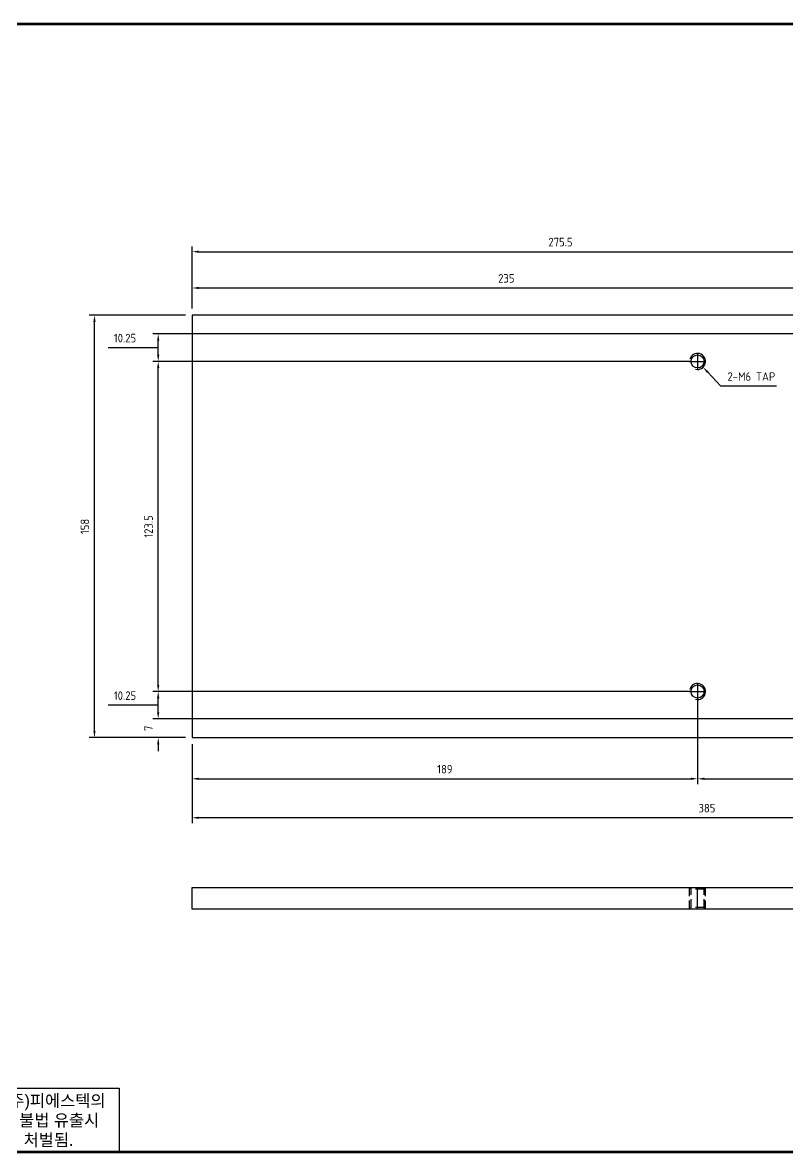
# Model space of a CAD drawing. Header units: millimetres. Extents: x -4251 to 2609, y -1673 to 4048.
# Drawn here: x 1193.6 to 1479.5, y -811.5 to -388.5 of the extents above; entities that cross this region are included whole.
import ezdxf
from ezdxf.enums import TextEntityAlignment as Align

# ---------------------------------------------------------------- set-up
doc = ezdxf.new("R2010")
doc.units = ezdxf.units.MM
doc.linetypes.add('CENTER', pattern=[50.8, 31.75, -6.35, 6.35, -6.35])
doc.linetypes.add('HIDDEN2', pattern=[4.7625, 3.175, -1.5875])
for name, color, linetype in [('CENTER', 1, 'CENTER'), ('FORMAT-1', 7, 'Continuous'), ('THIN', 3, 'Continuous')]:
    doc.layers.add(name, color=color, linetype=linetype)
doc.styles.add('h1', font='')
doc.styles.add('HAN', font='')
doc.styles.get("Standard").update_dxf_attribs({"font": 'ISOCP.SHX', "bigfont": 'WHGTXT.SHX'})
doc.styles.get('h1').set_extended_font_data('New Gulim')
doc.styles.get('HAN').set_extended_font_data('GulimChe')
doc.dimstyles.new('PS-1', dxfattribs={"dimtxt": 3.2, "dimasz": 2.5, "dimexe": 2, "dimexo": 2.5, "dimgap": 2, "dimtad": 1, "dimtoh": 1, "dimrnd": 0.05, "dimzin": 12, "dimdsep": 46, "dimtxsty": 'Standard', "dimcen": 0, "dimclrt": 2, "dimazin": 3, "dimtfac": 1, "dimtofl": 0, "dimtmove": 0, "dimatfit": 3, "dimfxl": 0, "dimtolj": 1, "dimtzin": 0, "dimarcsym": 0})

# ---------------------------------------------------------------- blocks, each defined once
blk = doc.blocks.new('*D659')
at = {"color": 0, "linetype": 'ByBlock', "lineweight": -2}
for p, q in [((1445.97, -641.28), (1445.97, -673.42)), ((1256.97, -658.53), (1256.97, -673.42)), ((1259.47, -671.42), (1443.47, -671.42))]:
    blk.add_line(p, q, dxfattribs=at)
at = {"color": 0}
for points in [[(1259.47, -671), (1259.47, -671.83), (1256.97, -671.42)], [(1443.47, -671), (1443.47, -671.83), (1445.97, -671.42)]]:
    blk.add_solid(points, dxfattribs=at)
at = {"layer": 'DEFPOINTS', "color": 0}
for p in [(1445.97, -638.78, 0), (1256.97, -656.03, 0), (1445.97, -671.42)]:
    blk.add_point(p, dxfattribs=at)
at = {"color": 2, "insert": (1351.47, -667.82), "char_height": 3.2, "attachment_point": 5}
blk.add_mtext('\\A1;189', dxfattribs=at)
blk = doc.blocks.new('*D660')
at = {"color": 0, "linetype": 'ByBlock', "lineweight": -2}
for p, q in [((1445.97, -641.28), (1445.97, -673.42)), ((1540.47, -651.53), (1540.47, -673.42)), ((1448.47, -671.42), (1537.97, -671.42))]:
    blk.add_line(p, q, dxfattribs=at)
at = {"color": 0}
for points in [[(1448.47, -671), (1448.47, -671.83), (1445.97, -671.42)], [(1537.97, -671), (1537.97, -671.83), (1540.47, -671.42)]]:
    blk.add_solid(points, dxfattribs=at)
at = {"layer": 'DEFPOINTS', "color": 0}
for p in [(1445.97, -638.78, 0), (1540.47, -649.03, 0), (1540.47, -671.42)]:
    blk.add_point(p, dxfattribs=at)
at = {"color": 2, "insert": (1493.22, -667.82), "char_height": 3.2, "attachment_point": 5}
blk.add_mtext('\\A1;94.5', dxfattribs=at)
blk = doc.blocks.new('*D662')
at = {"color": 0, "linetype": 'ByBlock', "lineweight": -2}
for p, q in [((1256.97, -495.53), (1256.97, -485.82)), ((1491.97, -554.53), (1491.97, -485.82)), ((1259.47, -487.82), (1489.47, -487.82))]:
    blk.add_line(p, q, dxfattribs=at)
at = {"color": 0}
for points in [[(1259.47, -487.4), (1259.47, -488.23), (1256.97, -487.82)], [(1489.47, -487.4), (1489.47, -488.23), (1491.97, -487.82)]]:
    blk.add_solid(points, dxfattribs=at)
at = {"layer": 'DEFPOINTS', "color": 0}
for p in [(1491.97, -487.82), (1256.97, -498.03, 0), (1491.97, -557.03, 0)]:
    blk.add_point(p, dxfattribs=at)
at = {"color": 2, "insert": (1374.47, -484.22), "char_height": 3.2, "attachment_point": 5}
blk.add_mtext('\\A1;235', dxfattribs=at)
blk = doc.blocks.new('*D665')
at = {"color": 0, "linetype": 'ByBlock', "lineweight": -2}
for p, q in [((1256.97, -495.53), (1256.97, -472.24)), ((1532.47, -513.03), (1532.47, -472.24)), ((1259.47, -474.24), (1529.97, -474.24))]:
    blk.add_line(p, q, dxfattribs=at)
at = {"color": 0}
for points in [[(1259.47, -473.83), (1259.47, -474.66), (1256.97, -474.24)], [(1529.97, -473.83), (1529.97, -474.66), (1532.47, -474.24)]]:
    blk.add_solid(points, dxfattribs=at)
at = {"layer": 'DEFPOINTS', "color": 0}
for p in [(1532.47, -474.24), (1256.97, -498.03, 0), (1532.47, -515.53, 0)]:
    blk.add_point(p, dxfattribs=at)
at = {"color": 2, "insert": (1394.72, -470.64), "char_height": 3.2, "attachment_point": 5}
blk.add_mtext('\\A1;275.5', dxfattribs=at)
blk = doc.blocks.new('*D667')
at = {"color": 0, "linetype": 'ByBlock', "lineweight": -2}
for p, q in [((1244.31, -646.53), (1244.31, -644.03)), ((1537.97, -649.03), (1242.31, -649.03)), ((1254.47, -656.03), (1242.31, -656.03)), ((1244.31, -658.53), (1244.31, -661.03))]:
    blk.add_line(p, q, dxfattribs=at)
at = {"color": 0}
for points in [[(1243.9, -646.53), (1244.73, -646.53), (1244.31, -649.03)], [(1243.9, -658.53), (1244.73, -658.53), (1244.31, -656.03)]]:
    blk.add_solid(points, dxfattribs=at)
at = {"layer": 'DEFPOINTS', "color": 0}
for p in [(1244.31, -649.03), (1540.47, -649.03, 0), (1256.97, -656.03, 0)]:
    blk.add_point(p, dxfattribs=at)
at = {"color": 2, "insert": (1240.71, -652.53), "char_height": 3.2, "attachment_point": 5, "rotation": 90}
blk.add_mtext('\\A1;7', dxfattribs=at)
blk = doc.blocks.new('*D668')
at = {"color": 0, "linetype": 'ByBlock', "lineweight": -2}
for p, q in [((1443.47, -638.78), (1242.31, -638.78)), ((1244.31, -646.53), (1244.31, -641.28)), ((1238.11, -643.91), (1225.66, -643.91)), ((1244.31, -643.91), (1238.11, -643.91)), ((1537.97, -649.03), (1242.31, -649.03))]:
    blk.add_line(p, q, dxfattribs=at)
at = {"color": 0}
for points in [[(1243.9, -641.28), (1244.73, -641.28), (1244.31, -638.78)], [(1243.9, -646.53), (1244.73, -646.53), (1244.31, -649.03)]]:
    blk.add_solid(points, dxfattribs=at)
at = {"layer": 'DEFPOINTS', "color": 0}
for p in [(1244.31, -638.78), (1445.97, -638.78, 0), (1540.47, -649.03, 0)]:
    blk.add_point(p, dxfattribs=at)
at = {"color": 2, "insert": (1231.89, -640.31), "char_height": 3.2, "attachment_point": 5}
blk.add_mtext('\\A1;10.25', dxfattribs=at)
blk = doc.blocks.new('*D669')
at = {"color": 0, "linetype": 'ByBlock', "lineweight": -2}
for p, q in [((1443.47, -515.28), (1242.31, -515.28)), ((1244.31, -636.28), (1244.31, -517.78)), ((1443.47, -638.78), (1242.31, -638.78))]:
    blk.add_line(p, q, dxfattribs=at)
at = {"color": 0}
for points in [[(1243.9, -517.78), (1244.73, -517.78), (1244.31, -515.28)], [(1243.9, -636.28), (1244.73, -636.28), (1244.31, -638.78)]]:
    blk.add_solid(points, dxfattribs=at)
at = {"layer": 'DEFPOINTS', "color": 0}
for p in [(1244.31, -515.28), (1445.97, -515.28, 0), (1445.97, -638.78, 0)]:
    blk.add_point(p, dxfattribs=at)
at = {"color": 2, "insert": (1240.71, -577.03), "char_height": 3.2, "attachment_point": 5, "rotation": 90}
blk.add_mtext('\\A1;123.5', dxfattribs=at)
blk = doc.blocks.new('*D670')
at = {"color": 0, "linetype": 'ByBlock', "lineweight": -2}
for p, q in [((1537.97, -505.03), (1242.31, -505.03)), ((1244.31, -512.78), (1244.31, -507.53)), ((1238.11, -510.16), (1225.66, -510.16)), ((1244.31, -510.16), (1238.11, -510.16)), ((1443.47, -515.28), (1242.31, -515.28))]:
    blk.add_line(p, q, dxfattribs=at)
at = {"color": 0}
for points in [[(1243.9, -507.53), (1244.73, -507.53), (1244.31, -505.03)], [(1243.9, -512.78), (1244.73, -512.78), (1244.31, -515.28)]]:
    blk.add_solid(points, dxfattribs=at)
at = {"layer": 'DEFPOINTS', "color": 0}
for p in [(1244.31, -505.03), (1540.47, -505.03, 0), (1445.97, -515.28, 0)]:
    blk.add_point(p, dxfattribs=at)
at = {"color": 2, "insert": (1231.89, -506.56), "char_height": 3.2, "attachment_point": 5}
blk.add_mtext('\\A1;10.25', dxfattribs=at)
blk = doc.blocks.new('*D671')
at = {"color": 0, "linetype": 'ByBlock', "lineweight": -2}
for p, q in [((1254.47, -498.03), (1218.48, -498.03)), ((1220.48, -653.53), (1220.48, -500.53)), ((1254.47, -656.03), (1218.48, -656.03))]:
    blk.add_line(p, q, dxfattribs=at)
at = {"color": 0}
for points in [[(1220.07, -500.53), (1220.9, -500.53), (1220.48, -498.03)], [(1220.07, -653.53), (1220.9, -653.53), (1220.48, -656.03)]]:
    blk.add_solid(points, dxfattribs=at)
at = {"layer": 'DEFPOINTS', "color": 0}
for p in [(1220.48, -498.03), (1256.97, -498.03, 0), (1256.97, -656.03, 0)]:
    blk.add_point(p, dxfattribs=at)
at = {"color": 2, "insert": (1216.88, -577.03), "char_height": 3.2, "attachment_point": 5, "rotation": 90}
blk.add_mtext('\\A1;158', dxfattribs=at)
blk = doc.blocks.new('*D680')
at = {"color": 0, "linetype": 'ByBlock', "lineweight": -2}
for p, q in [((1256.97, -658.53), (1256.97, -688.01)), ((1641.97, -658.53), (1641.97, -688.01)), ((1639.47, -686.01), (1259.47, -686.01))]:
    blk.add_line(p, q, dxfattribs=at)
at = {"color": 0}
for points in [[(1259.47, -685.59), (1259.47, -686.42), (1256.97, -686.01)], [(1639.47, -685.59), (1639.47, -686.42), (1641.97, -686.01)]]:
    blk.add_solid(points, dxfattribs=at)
at = {"layer": 'DEFPOINTS', "color": 0}
for p in [(1256.97, -656.03, 0), (1641.97, -656.03, 0), (1256.97, -686.01)]:
    blk.add_point(p, dxfattribs=at)
at = {"color": 2, "insert": (1449.47, -682.41), "char_height": 3.2, "attachment_point": 5}
blk.add_mtext('\\A1;385', dxfattribs=at)
blk = doc.blocks.new('*D683')
at = {"color": 0, "linetype": 'ByBlock', "lineweight": -2}
for p, q in [((1454.7, -524.55), (1449.74, -519.29)), ((1475.49, -524.55), (1454.7, -524.55))]:
    blk.add_line(p, q, dxfattribs=at)
at = {"color": 0}
blk.add_solid([(1450.04, -519), (1449.44, -519.57), (1448.02, -517.47)], dxfattribs=at)
at = {"layer": 'DEFPOINTS', "color": 0}
for p in [(1443.91, -513.1, 0), (1448.02, -517.47, 0)]:
    blk.add_point(p, dxfattribs=at)
at = {"color": 2, "insert": (1466.09, -520.95), "char_height": 3.2, "attachment_point": 5}
blk.add_mtext('\\A1;2-M6 TAP', dxfattribs=at)
blk = doc.blocks.new('t3')
for p, q in [((0, 15.88), (46.25, 15.88)), ((0, 15.88), (0, 0)), ((46.25, 15.88), (46.25, 0)), ((0, 0), (46.25, 0))]:
    blk.add_line(p, q)
at = {"color": 1, "style": 'h1'}
for s, p in [('이도면은 (주)피에스텍의', (1.4, 11.29)), ('자산으로서 불법 유출시', (1.4, 6.41)), ('법에 의하여 처벌됨.', (1.4, 1.52))]:
    blk.add_text(s, height=3, dxfattribs=at).set_placement(p)
blk = doc.blocks.new('format-3')
at = {"layer": 'FORMAT-1', "const_width": 0.7}
blk.add_lwpolyline([(13, 5), (13, 286.3), (414.5, 286.3), (414.5, 5)], close=True, dxfattribs=at)
blk.add_blockref('t3', (13, 5))
at = {"style": 'HAN'}
for tag, height, p in [('MODEL-NAME', 3, (386.1, 31.53)), ('SCALE', 2.7, (320.81, 26.29)), ('PART-NAME', 3, (386.1, 26.29)), ('DWG-NO', 3, (386.1, 21.01)), ('DRA-BY', 3, (260.72, 19.44)), ('CH-BY', 3, (277.21, 19.44)), ('APP-BY', 3, (293.7, 19.44)), ('DRA-DATE', 2.5, (260.72, 7.47)), ('CH-DATE', 2.5, (277.21, 7.47)), ('APP-DATE', 2.5, (293.7, 7.47)), ('관련업체', 3, (333.52, 9.26))]:
    blk.add_attdef(tag, text='', height=height, dxfattribs=at).set_placement(p, align=Align.MIDDLE_CENTER)

msp = doc.modelspace()

# ---------------------------------------------------------------- linework, layer by layer
at = {"color": 2, "linetype": 'HIDDEN2'}
for p, q in [((1442.9665, -720.1438), (1442.9665, -712.1438)), ((1443.5078, -719.6026), (1443.5078, -712.6851)), ((1448.4253, -719.6026), (1448.4253, -712.6851)), ((1448.9665, -720.1438), (1448.9665, -712.1438))]:
    msp.add_line(p, q, dxfattribs=at)
at = {"color": 30, "elevation": 0}
msp.add_lwpolyline([(1256.9665, -656.0343), (1641.9665, -656.0343), (1641.9665, -498.0343), (1256.9665, -498.0343), (1256.9665, -656.0343)], dxfattribs=at)
at = {"color": 30}
msp.add_lwpolyline([(1256.9665, -712.1438), (1641.9665, -712.1438), (1641.9665, -720.1438), (1256.9665, -720.1438)], close=True, dxfattribs=at)
at = {"color": 2, "linetype": 'HIDDEN2'}
for points in [[(1448.9665, -712.1438), (1448.4253, -712.6851), (1443.5078, -712.6851), (1442.9665, -712.1438)], [(1448.9665, -720.1438), (1448.4253, -719.6026), (1443.5078, -719.6026), (1442.9665, -720.1438)]]:
    msp.add_lwpolyline(points, dxfattribs=at)
for centre in [(1445.9665, -515.2843, 0), (1445.9665, -638.7843, 0)]:
    msp.add_circle(centre, 2.4587)
at = {"layer": 'CENTER'}
for p, q in [((1442.9665, -515.2843, 0), (1448.9665, -515.2843, 0)), ((1445.9665, -512.2843, 0), (1445.9665, -518.2843, 0)), ((1445.9665, -635.7843, 0), (1445.9665, -641.7843, 0)), ((1442.9665, -638.7843, 0), (1448.9665, -638.7843, 0)), ((1445.9665, -720.1438), (1445.9665, -712.1438))]:
    msp.add_line(p, q, dxfattribs=at)
at = {"layer": 'THIN'}
for centre in [(1445.9665, -515.2843, 0), (1445.9665, -638.7843, 0)]:
    msp.add_arc(centre, 3, 255, 165, dxfattribs=at)

# ---------------------------------------------------------------- block references
at = {"xscale": 1.5, "yscale": 1.5, "zscale": 1.5}
msp.add_blockref('format-3', (1140.8374, -818.5248, 0), dxfattribs=at)

# ---------------------------------------------------------------- dimensions: what is measured, and where the dimension line sits
for base, p1, p2, picture, middle in [((1532.4665, -474.2442), (1256.9665, -498.0343, 0), (1532.4665, -515.5343, 0), '*D665', (1394.7165, -470.6439)), ((1491.9665, -487.8164), (1256.9665, -498.0343, 0), (1491.9665, -557.0343, 0), '*D662', (1374.4665, -484.2161)), ((1445.9665, -671.4166), (1256.9665, -656.0343, 0), (1445.9665, -638.7843, 0), '*D659', (1351.4665, -667.8166)), ((1540.4665, -671.4166), (1445.9665, -638.7843, 0), (1540.4665, -649.0343, 0), '*D660', (1493.2165, -667.8166)), ((1256.9665, -686.006), (1641.9665, -656.0343, 0), (1256.9665, -656.0343, 0), '*D680', (1449.4665, -682.406))]:
    dim = msp.add_linear_dim(base=base, p1=p1, p2=p2, dimstyle='PS-1', override={"dimarcsym": 1})
    dim.commit()
    dim.dimension.update_dxf_attribs({"geometry": picture, "text_midpoint": middle})
for base, p1, p2, override, picture, middle in [((1220.4824, -498.0343), (1256.9665, -656.0343, 0), (1256.9665, -498.0343, 0), {"dimarcsym": 1}, '*D671', (1216.8824, -577.0343)), ((1244.3124, -505.0343), (1445.9665, -515.2843, 0), (1540.4665, -505.0343, 0), {"dimtmove": 1, "dimarcsym": 1}, '*D670', (1236.1118, -506.5589)), ((1244.3124, -515.2843), (1445.9665, -638.7843, 0), (1445.9665, -515.2843, 0), {"dimtmove": 1, "dimarcsym": 1}, '*D669', (1240.7121, -577.0343)), ((1244.3124, -638.7843), (1540.4665, -649.0343, 0), (1445.9665, -638.7843, 0), {"dimtmove": 1, "dimarcsym": 1}, '*D668', (1236.1118, -640.3089)), ((1244.3124, -649.0343), (1256.9665, -656.0343, 0), (1540.4665, -649.0343, 0), {"dimarcsym": 1}, '*D667', (1240.7124, -652.5343))]:
    dim = msp.add_linear_dim(base=base, p1=p1, p2=p2, angle=90, dimstyle='PS-1', override=override)
    dim.commit()
    dim.dimension.update_dxf_attribs({"geometry": picture, "text_midpoint": middle})
dim = msp.add_diameter_dim_2p(p1=(1443.9087, -513.1013, 0), p2=(1448.0244, -517.4672, 0), text='2-M6 TAP', dimstyle='PS-1', override={"dimarcsym": 1})
dim.commit()
dim.dimension.update_dxf_attribs({"geometry": '*D683', "text_midpoint": (1466.0934, -524.548), "dimtype": 163})

doc.saveas('drawing.dxf')
